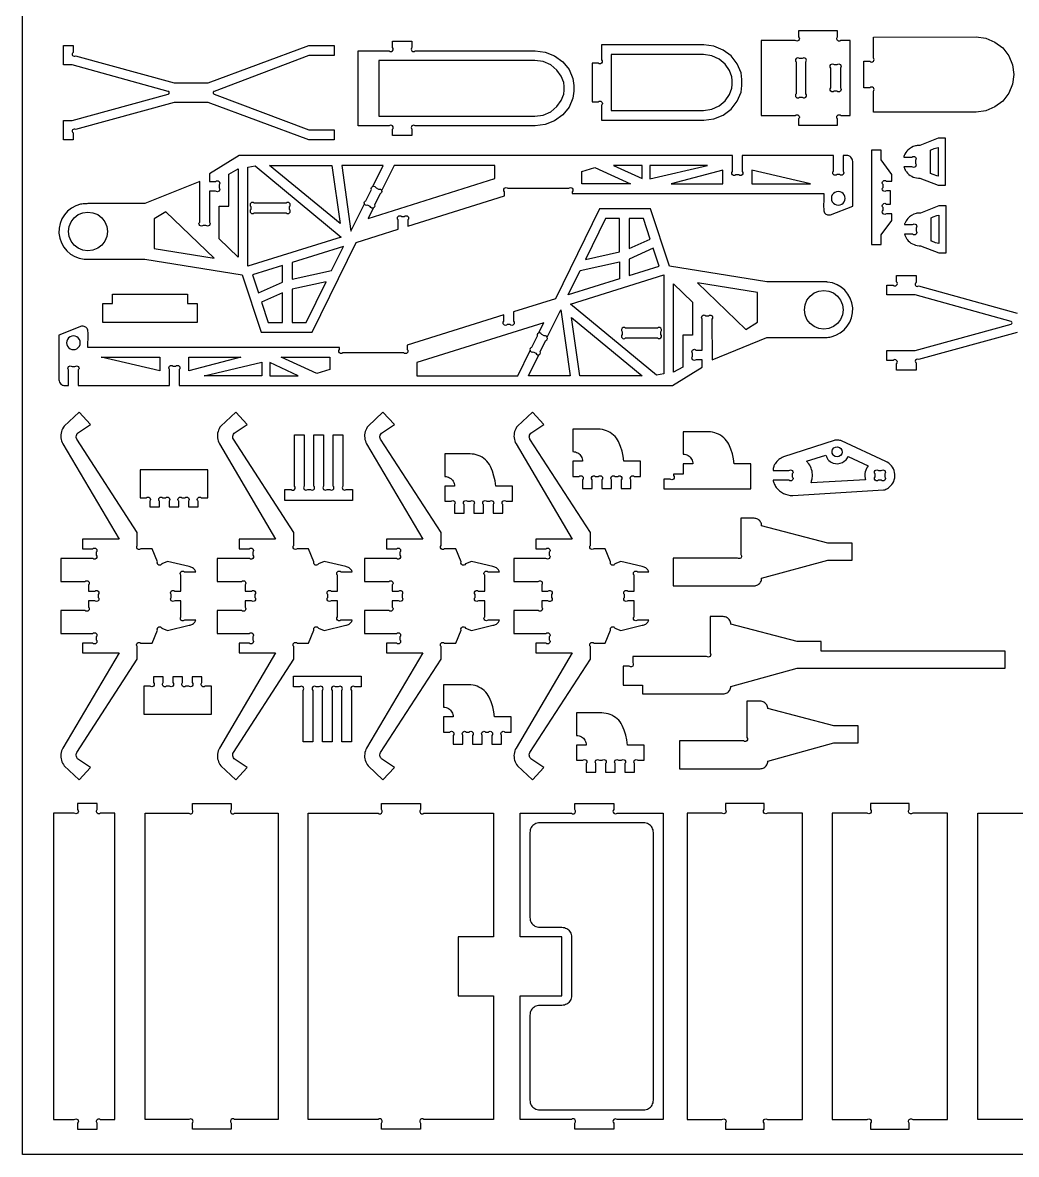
# Model space of a CAD drawing. Extents: x -30 to 47, y -35 to 73.
# Drawn here: x -30.3 to 21.2, y -34.8 to 23.8 of the extents above; entities that cross this region are included whole.
import ezdxf

# ---------------------------------------------------------------- set-up
doc = ezdxf.new("R2010")
doc.units = 0
doc.header["$MEASUREMENT"] = 0
doc.layers.get('0').update_dxf_attribs({"linetype": 'CONTINUOUS'})
doc.layers.add('ENGRAVE', color=1, linetype='CONTINUOUS')
doc.layers.add('LAYER_1', color=18, linetype='CONTINUOUS')

msp = doc.modelspace()

# ---------------------------------------------------------------- linework, layer by layer
msp.add_lwpolyline([(-30.283, -34.803), (-30.283, 72.734), (47.08, 72.734), (47.08, -34.803)], close=True)
at = {"layer": 'ENGRAVE'}
for points in [[(-20.116, 12.594), (-20.116, 14.289), (-19.613, 14.289), (-19.613, 15.953), (-19.128, 16.219), (-19.128, 11.644)], [(-18.627, 11.177), (-18.627, 16.305), (-18.248, 16.37), (-13.8, 12.691)], [(-17.499, 16.401), (-14.274, 16.401), (-13.851, 13.384)], [(-23.477, 12.094), (-20.375, 11.594), (-22.875, 13.996), (-23.477, 13.629)], [(-1.918, 9.216), (2.909, 10.73), (2.909, 5.602), (2.531, 5.537)], [(3.411, 5.687), (3.411, 10.263), (4.399, 9.313), (4.399, 7.617), (3.896, 7.617), (3.896, 5.953)], [(4.658, 10.313), (7.158, 7.911), (7.76, 8.278), (7.76, 9.813)], [(-1.443, 5.505), (-1.866, 8.523), (1.782, 5.505)], [(-3.653, -32.485), (-3.589, -32.498), (-3.523, -32.502), (1.866, -32.502), (1.932, -32.498), (1.996, -32.485), (2.058, -32.464), (2.117, -32.435), (2.171, -32.398), (2.221, -32.355), (2.264, -32.306), (2.3, -32.251), (2.329, -32.193), (2.351, -32.131), (2.363, -32.066), (2.368, -32.001), (2.368, -18.135), (2.363, -18.07), (2.351, -18.005), (2.329, -17.943), (2.3, -17.884), (2.264, -17.83), (2.221, -17.781), (2.171, -17.737), (2.117, -17.701), (2.058, -17.672), (1.996, -17.651), (1.932, -17.638), (1.866, -17.634), (-3.523, -17.634), (-3.589, -17.638), (-3.653, -17.651), (-3.715, -17.672), (-3.774, -17.701), (-3.828, -17.737), (-3.878, -17.781), (-3.921, -17.83), (-3.957, -17.884), (-3.986, -17.943), (-4.007, -18.005), (-4.02, -18.07), (-4.025, -18.135), (-4.025, -22.547), (-4.02, -22.612), (-4.007, -22.676), (-3.986, -22.738), (-3.957, -22.797), (-3.921, -22.852), (-3.878, -22.901), (-3.828, -22.944), (-3.774, -22.981), (-3.715, -23.01), (-3.653, -23.031), (-3.589, -23.044), (-3.523, -23.048), (-2.368, -23.048), (-2.303, -23.052), (-2.238, -23.065), (-2.176, -23.086), (-2.117, -23.115), (-2.063, -23.151), (-2.014, -23.195), (-1.97, -23.244), (-1.934, -23.298), (-1.905, -23.357), (-1.884, -23.419), (-1.871, -23.484), (-1.867, -23.549), (-1.867, -26.587), (-1.871, -26.652), (-1.884, -26.716), (-1.905, -26.779), (-1.934, -26.837), (-1.97, -26.892), (-2.014, -26.941), (-2.063, -26.984), (-2.117, -27.021), (-2.176, -27.05), (-2.238, -27.071), (-2.303, -27.084), (-2.368, -27.088), (-3.523, -27.088), (-3.589, -27.092), (-3.653, -27.105), (-3.715, -27.126), (-3.774, -27.155), (-3.828, -27.192), (-3.878, -27.235), (-3.921, -27.284), (-3.957, -27.339), (-3.986, -27.398), (-4.007, -27.46), (-4.02, -27.524), (-4.025, -27.589), (-4.025, -32.001), (-4.02, -32.066), (-4.007, -32.131), (-3.986, -32.193), (-3.957, -32.251), (-3.921, -32.306), (-3.878, -32.355), (-3.828, -32.398), (-3.774, -32.435), (-3.715, -32.464)]]:
    msp.add_lwpolyline(points, close=True, dxfattribs=at)
for points in [[(-12.15, 15.31), (-11.617, 16.401), (-13.768, 16.401), (-13.289, 12.988), (-12.592, 14.41)], [(-12.143, 14.19), (-12.404, 13.656), (-5.841, 15.715), (-5.841, 16.401), (-11.059, 16.401), (-11.701, 15.09)], [(-3.126, 7.497), (-2.428, 8.918), (-1.949, 5.505), (-4.1, 5.505), (-3.567, 6.596)], [(-3.575, 7.717), (-3.313, 8.251), (-9.877, 6.192), (-9.877, 5.505), (-4.658, 5.505), (-4.016, 6.816)]]:
    msp.add_lwpolyline(points, dxfattribs=at)
at = {"layer": 'LAYER_1'}
for points in [[(7.942, 18.987), (9.709, 18.987, -1), (9.886, 18.81), (9.886, 18.486), (11.891, 18.486), (11.891, 18.81, -1), (12.069, 18.987), (12.55, 18.987), (12.55, 22.871), (12.069, 22.871, -1), (11.891, 23.048), (11.891, 23.373), (9.886, 23.373), (9.886, 23.048, -1), (9.709, 22.871), (7.942, 22.871)], [(13.753, 19.159), (13.753, 20.236, 1), (13.575, 20.413), (13.253, 20.413), (13.253, 21.788), (13.576, 21.788, 1), (13.753, 21.965), (13.753, 23.045), (19.074, 23.047), (19.577, 22.981), (20.046, 22.787), (20.448, 22.478), (20.757, 22.076), (20.952, 21.608), (21.018, 21.105), (20.952, 20.602), (20.758, 20.134), (20.45, 19.731), (20.047, 19.422), (19.579, 19.228), (19.076, 19.161)], [(-22.438, 19.663), (-27.544, 18.257, 1), (-27.675, 18.086), (-27.675, 17.72), (-28.176, 17.72), (-28.176, 18.721), (-27.727, 18.721), (-22.742, 20.094), (-22.728, 20.099), (-22.715, 20.108), (-22.705, 20.119), (-22.697, 20.133), (-22.692, 20.147), (-22.69, 20.163), (-22.692, 20.178), (-22.697, 20.193), (-22.705, 20.206), (-22.715, 20.217), (-22.728, 20.226), (-22.742, 20.232), (-27.727, 21.608), (-28.176, 21.608), (-28.176, 22.609), (-27.674, 22.609), (-27.674, 22.243, 1), (-27.543, 22.072), (-22.438, 20.666), (-20.684, 20.666), (-15.461, 22.608), (-14.152, 22.608), (-14.152, 22.089), (-15.461, 22.089), (-20.371, 20.233), (-20.385, 20.228), (-20.398, 20.219), (-20.409, 20.208), (-20.417, 20.195), (-20.422, 20.18), (-20.423, 20.164), (-20.422, 20.149), (-20.417, 20.134), (-20.409, 20.121), (-20.398, 20.11), (-20.385, 20.101), (-20.371, 20.095), (-15.461, 18.238), (-14.152, 18.238), (-14.152, 17.72), (-15.461, 17.72), (-20.684, 19.663)], [(-11.136, 17.943), (-11.136, 18.267, 1), (-11.314, 18.444), (-12.913, 18.444), (-12.913, 22.331), (-11.314, 22.331, 1), (-11.136, 22.508), (-11.136, 22.832), (-10.134, 22.832), (-10.134, 22.508, 1), (-9.957, 22.331), (-3.761, 22.331), (-3.235, 22.265), (-2.744, 22.071), (-2.324, 21.762), (-2.001, 21.359), (-1.798, 20.891), (-1.749, 20.538), (-1.749, 20.237), (-1.798, 19.885), (-2.001, 19.416), (-2.324, 19.014), (-2.744, 18.705), (-3.235, 18.511), (-3.761, 18.444), (-9.957, 18.444, 1), (-10.134, 18.267), (-10.134, 17.943)], [(-0.811, 19.692), (-0.489, 19.692, -1), (-0.311, 19.515), (-0.311, 18.747), (4.973, 18.747), (5.491, 18.813), (5.973, 19.007), (6.388, 19.316), (6.705, 19.719), (6.905, 20.187), (6.953, 20.54), (6.953, 20.841), (6.905, 21.193), (6.705, 21.662), (6.388, 22.064), (5.973, 22.373), (5.491, 22.567), (4.973, 22.634), (-0.311, 22.634), (-0.311, 21.868, -1), (-0.489, 21.69), (-0.811, 21.69)], [(10.074, 21.929), (9.929, 21.929, 1), (9.752, 21.752), (9.752, 20.108, 1), (9.929, 19.931), (10.074, 19.931, 1), (10.252, 20.108), (10.252, 21.752, 1)], [(11.548, 20.419), (11.548, 21.439, -1), (11.726, 21.616), (11.871, 21.616, -1), (12.048, 21.439), (12.048, 20.419, -1), (11.871, 20.242), (11.726, 20.242, -1)], [(17.486, 15.367), (17.486, 17.803), (17.11, 17.803), (16.162, 17.432, -0.053792), (16.114, 17.428, 0.06757), (15.926, 17.407, 0.134573), (15.546, 17.192, 0.091442), (15.35, 16.909, 0.026852), (15.338, 16.878, 0.018158), (15.325, 16.831), (15.749, 16.831, -1), (15.926, 16.654), (15.926, 16.508, -1), (15.749, 16.331), (15.325, 16.331, 0.020263), (15.391, 16.181, 0.052267), (15.468, 16.06, 0.21381), (16.082, 15.738, 0.039966), (16.122, 15.739, -0.073157), (16.162, 15.737), (17.11, 15.367)], [(13.656, 12.295), (14.156, 12.295), (14.156, 12.798), (14.711, 13.554), (14.711, 13.898), (14.431, 13.898, -1), (14.253, 14.075), (14.253, 14.22, -1), (14.431, 14.398), (14.647, 14.398), (14.647, 15.085), (14.431, 15.085, -1), (14.253, 15.262), (14.253, 15.408, -1), (14.431, 15.585), (14.711, 15.585), (14.711, 15.929), (14.156, 16.685), (14.156, 17.185), (13.656, 17.185)], [(-18.916, 10.728), (-17.932, 7.758), (-15.294, 7.758), (-13.013, 12.414), (-10.843, 13.095), (-10.843, 13.576, -1), (-10.666, 13.753), (-10.519, 13.753, -1), (-10.342, 13.576), (-10.342, 13.252), (-5.339, 14.821), (-5.339, 15.037, -1), (-5.162, 15.214), (-2.015, 15.214, -1), (-1.838, 15.037), (-1.838, 14.943), (11.183, 14.943, -0.002863), (11.18, 14.387, 0.011045), (11.183, 14.087, 0.190421), (11.259, 13.912, 0.190421), (11.434, 13.836, 0.008181), (11.512, 13.835, 0.046914), (11.526, 13.836), (12.687, 14.294), (12.687, 16.601, 0.193592), (12.588, 16.83, 0.165668), (12.437, 16.903, 0.040611), (12.349, 16.906, -0.010523), (12.186, 16.903), (12.186, 16.1, -1), (12.009, 15.923), (11.862, 15.923, -1), (11.685, 16.1), (11.685, 16.903), (6.961, 16.903), (6.961, 16.08, -1), (6.784, 15.903), (6.637, 15.903, -1), (6.46, 16.08), (6.46, 16.903), (-19.069, 16.903), (-20.618, 15.959), (-20.617, 15.569), (-20.293, 15.568, -1), (-20.116, 15.39), (-20.116, 15.244, -1), (-20.293, 15.067), (-20.618, 15.067), (-20.618, 13.467, -1), (-20.795, 13.29), (-20.94, 13.29, -1), (-21.118, 13.467), (-21.118, 15.569), (-23.963, 14.418), (-26.901, 14.418, 0.019668), (-27.144, 14.406, 0.033667), (-27.285, 14.384, 0.853868), (-27.094, 11.546, 0.016829), (-27.066, 11.545, 0.002839), (-26.901, 11.542), (-23.963, 11.542)], [(-12.514, 14.569), (-12.228, 15.151, -1), (-11.991, 15.232), (-11.861, 15.168, -1), (-11.779, 14.931), (-12.065, 14.349, -1), (-12.302, 14.268), (-12.432, 14.332, -1)], [(-27.903, 5.004), (-27.903, 5.807, -1), (-27.726, 5.984), (-27.579, 5.984, -1), (-27.402, 5.807), (-27.402, 5.004), (-22.678, 5.004), (-22.678, 5.827, -1), (-22.501, 6.004), (-22.354, 6.004, -1), (-22.177, 5.827), (-22.177, 5.004), (3.352, 5.004), (4.9, 5.948), (4.899, 6.338), (4.575, 6.339, -1), (4.398, 6.516), (4.399, 6.663, -1), (4.576, 6.84), (4.9, 6.839), (4.9, 8.439, -1), (5.078, 8.617), (5.223, 8.617, -1), (5.4, 8.439), (5.401, 6.338), (8.246, 7.488), (11.183, 7.488, 0.019668), (11.427, 7.501, 0.033667), (11.568, 7.523, 0.36885), (12.684, 9.023, 0.368849), (11.377, 10.36, 0.016829), (11.349, 10.362, 0.002839), (11.183, 10.365), (8.246, 10.365), (3.198, 11.178), (2.215, 14.149), (-0.423, 14.149), (-2.705, 9.492), (-4.874, 8.812), (-4.874, 8.331, -1), (-5.051, 8.153), (-5.198, 8.153, -1), (-5.375, 8.331), (-5.375, 8.655), (-10.378, 7.085), (-10.378, 6.87, -1), (-10.555, 6.692), (-13.702, 6.692, -1), (-13.879, 6.87), (-13.879, 6.964), (-26.901, 6.964, -0.002863), (-26.897, 7.52, 0.011045), (-26.901, 7.82, 0.190421), (-26.976, 7.994, 0.190421), (-27.151, 8.07, 0.008181), (-27.229, 8.071, 0.046914), (-27.243, 8.07), (-28.405, 7.613), (-28.405, 5.305, 0.193592), (-28.305, 5.077, 0.165668), (-28.154, 5.004, 0.040611), (-28.066, 5.001, -0.010523)], [(-18.293, 13.941), (-16.642, 13.941, 1), (-16.465, 14.118), (-16.465, 14.265, 1), (-16.642, 14.442), (-18.293, 14.442, 1), (-18.47, 14.265), (-18.47, 14.118, 1)], [(17.522, 11.869), (17.522, 14.305), (17.146, 14.305), (16.197, 13.934, -0.053792), (16.15, 13.93, 0.06757), (15.961, 13.909, 0.154821), (15.535, 13.644, 0.074243), (15.381, 13.399, 0.027195), (15.369, 13.366, 0.027972), (15.36, 13.333), (15.784, 13.333, -1), (15.961, 13.155), (15.961, 13.01, -1), (15.784, 12.833), (15.36, 12.833, 0.020263), (15.427, 12.683, 0.052267), (15.503, 12.562, 0.21381), (16.118, 12.24, 0.039966), (16.157, 12.241, -0.073157), (16.197, 12.239), (17.146, 11.869)], [(-3.285, 7.575), (-3.416, 7.639, 1), (-3.653, 7.558), (-3.938, 6.975, 1), (-3.857, 6.738), (-3.726, 6.674, 1), (-3.489, 6.755), (-3.204, 7.338, 1)], [(2.753, 7.642), (2.753, 7.788, 1), (2.575, 7.966), (0.925, 7.966, 1), (0.747, 7.788), (0.747, 7.642, 1), (0.925, 7.464), (2.575, 7.464, 1)], [(-28.126, -14.692), (-27.352, -15.412), (-26.763, -14.779), (-27.435, -14.319), (-27.454, -14.298), (-27.484, -14.25), (-27.503, -14.197), (-27.511, -14.14), (-27.506, -14.084), (-27.499, -14.056), (-27.477, -14.004), (-24.347, -9.173), (-24.347, -8.514, -1), (-24.17, -8.337), (-23.581, -8.337), (-23.306, -7.659, -1), (-23.075, -7.562), (-22.776, -7.683), (-21.665, -7.412), (-21.617, -7.406), (-21.57, -7.393), (-21.525, -7.374), (-21.482, -7.35), (-21.443, -7.321), (-21.408, -7.288), (-21.377, -7.25), (-21.351, -7.209), (-21.324, -7.144), (-21.91, -7.144, -1), (-22.087, -6.966), (-22.087, -6.143), (-22.41, -6.143, -1), (-22.587, -5.966), (-22.587, -5.821, -1), (-22.41, -5.643), (-22.087, -5.643), (-22.087, -4.819, -1), (-21.91, -4.642), (-21.324, -4.642), (-21.351, -4.578), (-21.377, -4.537), (-21.408, -4.499), (-21.443, -4.465), (-21.482, -4.437), (-21.525, -4.413), (-21.57, -4.394), (-21.617, -4.381), (-21.665, -4.375), (-22.776, -4.104), (-23.075, -4.225, -1), (-23.306, -4.128), (-23.581, -3.45), (-24.17, -3.45, -1), (-24.347, -3.273), (-24.347, -2.614), (-27.477, 2.217), (-27.499, 2.269), (-27.506, 2.297), (-27.511, 2.353), (-27.503, 2.41), (-27.484, 2.463), (-27.454, 2.511), (-27.435, 2.532), (-26.763, 2.992), (-27.352, 3.625), (-28.126, 2.905), (-28.173, 2.838), (-28.213, 2.767), (-28.247, 2.692), (-28.272, 2.615), (-28.291, 2.535), (-28.301, 2.454), (-28.304, 2.372), (-28.298, 2.29), (-28.285, 2.209), (-28.263, 2.13), (-28.234, 2.054), (-28.198, 1.98), (-25.29, -2.95), (-27.179, -2.95), (-27.179, -3.45), (-26.651, -3.45, -1), (-26.474, -3.627), (-26.474, -3.773, -1), (-26.651, -3.95), (-28.31, -3.95), (-28.31, -5.142), (-27.046, -5.142, -1), (-26.869, -5.319), (-26.869, -5.643), (-26.545, -5.643, -1), (-26.367, -5.821), (-26.367, -5.966, -1), (-26.545, -6.143), (-26.869, -6.143), (-26.869, -6.468, -1), (-27.046, -6.645), (-28.31, -6.645), (-28.31, -7.837), (-26.651, -7.837, -1), (-26.474, -8.014), (-26.474, -8.16, -1), (-26.651, -8.337), (-27.179, -8.337), (-27.179, -8.837), (-25.29, -8.837), (-28.198, -13.767), (-28.234, -13.841), (-28.263, -13.917), (-28.285, -13.996), (-28.298, -14.077), (-28.304, -14.159), (-28.301, -14.241), (-28.291, -14.322), (-28.272, -14.402), (-28.247, -14.479), (-28.213, -14.554), (-28.173, -14.625)], [(-20.023, -14.692), (-19.249, -15.412), (-18.66, -14.779), (-19.333, -14.319), (-19.368, -14.275), (-19.392, -14.224), (-19.406, -14.169), (-19.407, -14.112), (-19.396, -14.056), (-19.374, -14.004), (-16.245, -9.173), (-16.245, -8.514, -1), (-16.067, -8.337), (-15.478, -8.337), (-15.204, -7.659, -1), (-14.973, -7.562), (-14.674, -7.683), (-13.562, -7.412), (-13.514, -7.406), (-13.467, -7.393), (-13.422, -7.374), (-13.38, -7.35), (-13.34, -7.321), (-13.305, -7.288), (-13.274, -7.25), (-13.248, -7.209), (-13.221, -7.144), (-13.807, -7.144, -1), (-13.984, -6.966), (-13.984, -6.143), (-14.307, -6.143, -1), (-14.484, -5.966), (-14.484, -5.821, -1), (-14.307, -5.643), (-13.984, -5.643), (-13.984, -4.819, -1), (-13.807, -4.642), (-13.221, -4.642), (-13.248, -4.578), (-13.274, -4.537), (-13.305, -4.499), (-13.34, -4.465), (-13.38, -4.437), (-13.422, -4.413), (-13.467, -4.394), (-13.514, -4.381), (-13.562, -4.375), (-14.674, -4.104), (-14.973, -4.225, -1), (-15.204, -4.128), (-15.478, -3.45), (-16.067, -3.45, -1), (-16.245, -3.273), (-16.245, -2.614), (-19.374, 2.217), (-19.396, 2.269), (-19.407, 2.325), (-19.406, 2.382), (-19.392, 2.437), (-19.368, 2.488), (-19.333, 2.532), (-18.66, 2.992), (-19.249, 3.625), (-20.023, 2.905), (-20.07, 2.838), (-20.111, 2.767), (-20.144, 2.692), (-20.17, 2.615), (-20.188, 2.535), (-20.199, 2.454), (-20.201, 2.372), (-20.195, 2.29), (-20.182, 2.209), (-20.161, 2.13), (-20.132, 2.054), (-20.096, 1.98), (-17.187, -2.95), (-19.076, -2.95), (-19.076, -3.45), (-18.548, -3.45, -1), (-18.371, -3.627), (-18.371, -3.773, -1), (-18.548, -3.95), (-20.208, -3.95), (-20.208, -5.142), (-18.943, -5.142, -1), (-18.766, -5.319), (-18.766, -5.643), (-18.442, -5.643, -1), (-18.265, -5.821), (-18.265, -5.966, -1), (-18.442, -6.143), (-18.766, -6.143), (-18.766, -6.468, -1), (-18.943, -6.645), (-20.208, -6.645), (-20.208, -7.837), (-18.548, -7.837, -1), (-18.371, -8.014), (-18.371, -8.16, -1), (-18.548, -8.337), (-19.076, -8.337), (-19.076, -8.837), (-17.187, -8.837), (-20.096, -13.767), (-20.132, -13.841), (-20.161, -13.917), (-20.182, -13.996), (-20.195, -14.077), (-20.201, -14.159), (-20.199, -14.241), (-20.188, -14.322), (-20.17, -14.402), (-20.144, -14.479), (-20.111, -14.554), (-20.07, -14.625)], [(-12.404, -14.692), (-11.63, -15.412), (-11.041, -14.779), (-11.713, -14.319), (-11.732, -14.298), (-11.762, -14.25), (-11.781, -14.197), (-11.786, -14.169), (-11.788, -14.112), (-11.777, -14.056), (-11.755, -14.004), (-8.625, -9.173), (-8.625, -8.514, -1), (-8.448, -8.337), (-7.859, -8.337), (-7.584, -7.659, -1), (-7.353, -7.562), (-7.054, -7.683), (-5.943, -7.412), (-5.895, -7.406), (-5.848, -7.393), (-5.803, -7.374), (-5.76, -7.35), (-5.721, -7.321), (-5.686, -7.288), (-5.655, -7.25), (-5.629, -7.209), (-5.602, -7.144), (-6.188, -7.144, -1), (-6.365, -6.966), (-6.365, -6.143), (-6.688, -6.143, -1), (-6.865, -5.966), (-6.865, -5.821, -1), (-6.688, -5.643), (-6.365, -5.643), (-6.365, -4.819, -1), (-6.188, -4.642), (-5.602, -4.642), (-5.629, -4.578), (-5.655, -4.537), (-5.686, -4.499), (-5.721, -4.465), (-5.76, -4.437), (-5.803, -4.413), (-5.848, -4.394), (-5.895, -4.381), (-5.943, -4.375), (-7.054, -4.104), (-7.353, -4.225, -1), (-7.584, -4.128), (-7.859, -3.45), (-8.448, -3.45, -1), (-8.625, -3.273), (-8.625, -2.614), (-11.755, 2.217), (-11.777, 2.269), (-11.788, 2.325), (-11.786, 2.382), (-11.773, 2.437), (-11.748, 2.488), (-11.713, 2.532), (-11.041, 2.992), (-11.63, 3.625), (-12.404, 2.905), (-12.451, 2.838), (-12.491, 2.767), (-12.525, 2.692), (-12.551, 2.615), (-12.569, 2.535), (-12.579, 2.454), (-12.582, 2.372), (-12.576, 2.29), (-12.563, 2.209), (-12.541, 2.13), (-12.513, 2.054), (-12.476, 1.98), (-9.568, -2.95), (-11.457, -2.95), (-11.457, -3.45), (-10.929, -3.45, -1), (-10.752, -3.627), (-10.752, -3.773, -1), (-10.929, -3.95), (-12.588, -3.95), (-12.588, -5.142), (-11.324, -5.142, -1), (-11.147, -5.319), (-11.147, -5.643), (-10.823, -5.643, -1), (-10.646, -5.821), (-10.646, -5.966, -1), (-10.823, -6.143), (-11.147, -6.143), (-11.147, -6.468, -1), (-11.324, -6.645), (-12.588, -6.645), (-12.588, -7.837), (-10.929, -7.837, -1), (-10.752, -8.014), (-10.752, -8.16, -1), (-10.929, -8.337), (-11.457, -8.337), (-11.457, -8.837), (-9.568, -8.837), (-12.476, -13.767), (-12.513, -13.841), (-12.541, -13.917), (-12.563, -13.996), (-12.576, -14.077), (-12.582, -14.159), (-12.579, -14.241), (-12.569, -14.322), (-12.551, -14.402), (-12.525, -14.479), (-12.491, -14.554), (-12.451, -14.625)], [(-3.898, -15.412), (-3.309, -14.779), (-3.981, -14.319), (-4, -14.298), (-4.03, -14.25), (-4.049, -14.197), (-4.054, -14.169), (-4.056, -14.112), (-4.045, -14.056), (-4.023, -14.004), (-0.893, -9.173), (-0.893, -8.514, -1), (-0.716, -8.337), (-0.127, -8.337), (0.148, -7.659, -1), (0.379, -7.562), (0.678, -7.683), (1.789, -7.412), (1.837, -7.406), (1.884, -7.393), (1.929, -7.374), (1.972, -7.35), (2.011, -7.321), (2.046, -7.288), (2.077, -7.25), (2.103, -7.209), (2.13, -7.144), (1.545, -7.144, -1), (1.367, -6.966), (1.367, -6.143), (1.044, -6.143, -1), (0.867, -5.966), (0.867, -5.821, -1), (1.044, -5.643), (1.367, -5.643), (1.367, -4.819, -1), (1.545, -4.642), (2.13, -4.642), (2.103, -4.578), (2.077, -4.537), (2.046, -4.499), (2.011, -4.465), (1.972, -4.437), (1.929, -4.413), (1.884, -4.394), (1.837, -4.381), (1.789, -4.375), (0.678, -4.104), (0.379, -4.225, -1), (0.148, -4.128), (-0.127, -3.45), (-0.716, -3.45, -1), (-0.893, -3.273), (-0.893, -2.614), (-4.023, 2.217), (-4.035, 2.243), (-4.052, 2.297), (-4.056, 2.325), (-4.054, 2.382), (-4.041, 2.437), (-4.016, 2.488), (-3.981, 2.532), (-3.309, 2.992), (-3.898, 3.625), (-4.671, 2.905), (-4.719, 2.838), (-4.759, 2.767), (-4.792, 2.692), (-4.818, 2.615), (-4.837, 2.535), (-4.847, 2.454), (-4.849, 2.372), (-4.844, 2.29), (-4.83, 2.209), (-4.809, 2.13), (-4.78, 2.054), (-4.744, 1.98), (-1.836, -2.95), (-3.725, -2.95), (-3.725, -3.45), (-3.197, -3.45, -1), (-3.02, -3.627), (-3.02, -3.773, -1), (-3.197, -3.95), (-4.856, -3.95), (-4.856, -5.142), (-3.592, -5.142, -1), (-3.415, -5.319), (-3.415, -5.643), (-3.091, -5.643, -1), (-2.913, -5.821), (-2.913, -5.966, -1), (-3.091, -6.143), (-3.415, -6.143), (-3.415, -6.468, -1), (-3.592, -6.645), (-4.856, -6.645), (-4.856, -7.837), (-3.197, -7.837, -1), (-3.02, -8.014), (-3.02, -8.16, -1), (-3.197, -8.337), (-3.725, -8.337), (-3.725, -8.837), (-1.836, -8.837), (-4.744, -13.767), (-4.78, -13.841), (-4.809, -13.917), (-4.83, -13.996), (-4.844, -14.077), (-4.849, -14.159), (-4.847, -14.241), (-4.837, -14.322), (-4.818, -14.402), (-4.792, -14.479), (-4.759, -14.554), (-4.719, -14.625), (-4.671, -14.692)], [(-16.706, -0.943), (-16.706, -0.379), (-16.383, -0.379, 1), (-16.205, -0.202), (-16.205, 2.452), (-15.705, 2.452), (-15.705, -0.202, 1), (-15.528, -0.379), (-15.383, -0.379, 1), (-15.205, -0.202), (-15.205, 2.452), (-14.705, 2.452), (-14.705, -0.202, 1), (-14.528, -0.379), (-14.383, -0.379, 1), (-14.205, -0.202), (-14.205, 2.452), (-13.705, 2.452), (-13.705, -0.202, 1), (-13.528, -0.379), (-13.205, -0.379), (-13.205, -0.943)], [(-1.298, 1.079), (-1.799, 1.079), (-1.799, 0.296), (-1.476, 0.296, -1), (-1.299, 0.119), (-1.299, -0.331), (-0.799, -0.331), (-0.799, 0.119, -1), (-0.622, 0.296), (-0.476, 0.296, -1), (-0.299, 0.119), (-0.299, -0.331), (0.201, -0.331), (0.201, 0.119, -1), (0.378, 0.296), (0.524, 0.296, -1), (0.701, 0.119), (0.701, -0.331), (1.201, -0.331), (1.201, 0.119, -1), (1.378, 0.296), (1.701, 0.296), (1.701, 1.079), (0.838, 1.079), (0.804, 1.343), (0.744, 1.6), (0.665, 1.851), (0.567, 2.096), (0.513, 2.19), (0.451, 2.279), (0.38, 2.362), (0.303, 2.438), (0.219, 2.507), (0.128, 2.568), (0.033, 2.62), (-0.067, 2.663), (-0.17, 2.698), (-0.276, 2.722), (-0.383, 2.737), (-0.492, 2.742), (-1.799, 2.742), (-1.799, 1.581), (-1.733, 1.576), (-1.669, 1.564), (-1.607, 1.543), (-1.548, 1.514), (-1.494, 1.477), (-1.444, 1.434), (-1.401, 1.385), (-1.365, 1.33), (-1.336, 1.271), (-1.315, 1.209), (-1.302, 1.145)], [(2.906, -0.341), (7.412, -0.341), (7.412, 0.943), (6.549, 0.943), (6.515, 1.207), (6.455, 1.463), (6.376, 1.714), (6.278, 1.959), (6.223, 2.053), (6.159, 2.141), (6.089, 2.223), (6.011, 2.298), (5.926, 2.366), (5.836, 2.427), (5.741, 2.479), (5.642, 2.523), (5.539, 2.557), (5.434, 2.583), (5.327, 2.599), (5.219, 2.605), (3.912, 2.605), (3.912, 1.444), (3.977, 1.44), (4.042, 1.427), (4.104, 1.406), (4.163, 1.377), (4.217, 1.34), (4.266, 1.297), (4.31, 1.248), (4.346, 1.193), (4.375, 1.135), (4.396, 1.072), (4.409, 1.008), (4.413, 0.943), (3.912, 0.943), (3.912, 0.409), (3.406, 0.409), (3.406, 0.336, -1), (3.229, 0.159), (2.906, 0.159)], [(8.562, 0.6), (9.381, 0.6, -1), (9.558, 0.423), (9.558, 0.278, -1), (9.381, 0.1), (8.562, 0.1, 0.016449), (8.617, -0.073, 0.076543), (8.724, -0.274, 0.119072), (9.097, -0.583, 0.116789), (9.578, -0.692), (14.286, -0.406, 0.061524), (14.398, -0.371, 0.059423), (14.573, -0.264, 0.250186), (14.869, 0.409, 0.250186), (14.475, 1.031, 0.012904), (14.46, 1.039, 0.00354), (14.403, 1.067), (12.111, 2.131, 0.079054), (11.915, 2.175, 0.080221), (11.718, 2.157), (9.104, 1.31, 0.079665), (8.862, 1.167, 0.074679), (8.662, 0.943, 0.030684), (8.623, 0.875, 0.035288), (8.598, 0.811, 0.009209), (8.568, 0.714, 0.034821), (8.562, 0.688, 0.052258), (8.561, 0.644, -0.017405)], [(11.668, 1.406, -0.967799), (12.074, 1.739, -0.967799), (11.691, 1.38, -0.016364), (11.679, 1.392, -0.016364)], [(-8.431, -0.987), (-8.108, -0.987, -1), (-7.931, -1.164), (-7.931, -1.613), (-7.431, -1.613), (-7.431, -1.164, -1), (-7.254, -0.987), (-7.108, -0.987, -1), (-6.931, -1.164), (-6.931, -1.613), (-6.431, -1.613), (-6.431, -1.164, -1), (-6.254, -0.987), (-6.108, -0.987, -1), (-5.931, -1.164), (-5.931, -1.613), (-5.431, -1.613), (-5.431, -1.164, -1), (-5.254, -0.987), (-4.931, -0.987), (-4.931, -0.203), (-5.794, -0.203), (-5.828, 0.061), (-5.888, 0.317), (-5.967, 0.569), (-6.065, 0.814), (-6.119, 0.908), (-6.182, 0.997), (-6.252, 1.08), (-6.329, 1.156), (-6.414, 1.225), (-6.504, 1.285), (-6.599, 1.338), (-6.699, 1.381), (-6.802, 1.415), (-6.908, 1.44), (-7.016, 1.455), (-7.124, 1.46), (-8.431, 1.46), (-8.431, 0.298), (-8.366, 0.294), (-8.301, 0.281), (-8.239, 0.26), (-8.18, 0.231), (-8.126, 0.195), (-8.076, 0.151), (-8.033, 0.102), (-7.997, 0.048), (-7.968, -0.011), (-7.947, -0.073), (-7.934, -0.138), (-7.93, -0.203), (-8.431, -0.203)], [(10.299, 1.083), (11.287, 1.403, 0.054826), (11.362, 1.241, 0.127672), (11.571, 1.035, 0.198912), (12.036, 0.974, 0.19941), (12.407, 1.26, 0.025267), (12.425, 1.296, -0.008421), (12.443, 1.334), (13.489, 0.848, 0.104495), (13.332, 0.532, 0.112436), (13.323, 0.204, 0.021636), (13.333, 0.16, -0.007211), (13.346, 0.115), (10.533, -0.043, 0.008878), (10.581, 0.168, 0.065383), (10.599, 0.407, 0.078347), (10.53, 0.728, 0.079906), (10.369, 1.006, 0.016985), (10.334, 1.045, -0.005661)], [(-24.205, -0.808), (-23.882, -0.808, -1), (-23.705, -0.985), (-23.705, -1.286), (-23.205, -1.286), (-23.205, -0.985, -1), (-23.028, -0.808), (-22.882, -0.808, -1), (-22.705, -0.985), (-22.705, -1.286), (-22.205, -1.286), (-22.205, -0.985, -1), (-22.028, -0.808), (-21.882, -0.808, -1), (-21.705, -0.985), (-21.705, -1.286), (-21.205, -1.286), (-21.205, -0.985, -1), (-21.028, -0.808), (-20.705, -0.808), (-20.705, 0.641), (-24.205, 0.641)], [(14.163, 0.1), (14.018, 0.1, -1), (13.84, 0.278), (13.84, 0.423, -1), (14.018, 0.6), (14.163, 0.6, -1), (14.34, 0.423), (14.34, 0.278, -1)], [(6.893, -1.871), (6.893, -3.751, -1), (6.716, -3.928), (3.393, -3.928), (3.393, -5.369), (7.576, -5.369), (7.627, -5.366), (7.678, -5.356), (7.726, -5.339), (7.772, -5.317), (7.815, -5.288), (7.853, -5.254), (7.887, -5.216), (7.915, -5.173), (7.938, -5.127), (7.955, -5.079), (7.965, -5.029), (7.968, -4.977), (11.398, -4.036), (12.648, -4.036), (12.648, -3.156), (11.398, -3.156), (7.968, -2.263), (7.965, -2.211), (7.955, -2.161), (7.938, -2.113), (7.915, -2.067), (7.887, -2.024), (7.853, -1.986), (7.815, -1.952), (7.772, -1.923), (7.726, -1.901), (7.678, -1.884), (7.627, -1.874), (7.576, -1.871)], [(0.795, -10.518), (1.801, -10.518), (1.801, -10.964), (5.984, -10.964), (6.035, -10.96), (6.085, -10.95), (6.134, -10.934), (6.18, -10.911), (6.222, -10.883), (6.261, -10.849), (6.295, -10.81), (6.323, -10.768), (6.346, -10.722), (6.362, -10.673), (6.372, -10.623), (6.376, -10.572), (9.806, -9.63), (20.58, -9.63), (20.58, -8.751), (11.055, -8.751), (11.055, -8.249), (9.806, -8.249), (6.376, -7.356), (6.372, -7.305), (6.362, -7.254), (6.346, -7.206), (6.323, -7.16), (6.295, -7.117), (6.261, -7.079), (6.222, -7.045), (6.18, -7.017), (6.134, -6.994), (6.085, -6.977), (6.035, -6.967), (5.984, -6.964), (5.301, -6.964), (5.301, -8.844, -1), (5.124, -9.021), (1.296, -9.021), (1.296, -9.345, -1), (1.119, -9.522), (0.795, -9.522)], [(-24.009, -12.005), (-20.509, -12.005), (-20.509, -10.557), (-20.831, -10.557, -1), (-21.009, -10.38), (-21.009, -10.079), (-21.509, -10.079), (-21.509, -10.38, -1), (-21.686, -10.557), (-21.831, -10.557, -1), (-22.009, -10.38), (-22.009, -10.079), (-22.509, -10.079), (-22.509, -10.38, -1), (-22.686, -10.557), (-22.831, -10.557, -1), (-23.009, -10.38), (-23.009, -10.079), (-23.509, -10.079), (-23.509, -10.38, -1), (-23.686, -10.557), (-24.009, -10.557)], [(-15.766, -13.437), (-15.766, -10.783, 1), (-15.943, -10.606), (-16.266, -10.606), (-16.266, -10.042), (-12.766, -10.042), (-12.766, -10.606), (-13.088, -10.606, 1), (-13.266, -10.783), (-13.266, -13.437), (-13.766, -13.437), (-13.766, -10.783, 1), (-13.943, -10.606), (-14.088, -10.606, 1), (-14.266, -10.783), (-14.266, -13.437), (-14.766, -13.437), (-14.766, -10.783, 1), (-14.943, -10.606), (-15.088, -10.606, 1), (-15.266, -10.783), (-15.266, -13.437)], [(-8.493, -12.937), (-8.171, -12.937, -1), (-7.993, -13.115), (-7.993, -13.564), (-7.493, -13.564), (-7.493, -13.115, -1), (-7.316, -12.937), (-7.171, -12.937, -1), (-6.993, -13.115), (-6.993, -13.564), (-6.493, -13.564), (-6.493, -13.115, -1), (-6.316, -12.937), (-6.171, -12.937, -1), (-5.993, -13.115), (-5.993, -13.564), (-5.493, -13.564), (-5.493, -13.115, -1), (-5.316, -12.937), (-4.993, -12.937), (-4.993, -12.154), (-5.857, -12.154), (-5.89, -11.89), (-5.95, -11.634), (-6.029, -11.382), (-6.127, -11.137), (-6.181, -11.043), (-6.244, -10.954), (-6.314, -10.871), (-6.392, -10.795), (-6.476, -10.726), (-6.566, -10.665), (-6.661, -10.613), (-6.761, -10.57), (-6.864, -10.536), (-6.97, -10.511), (-7.078, -10.496), (-7.187, -10.491), (-8.493, -10.491), (-8.493, -11.653), (-8.428, -11.657), (-8.364, -11.67), (-8.302, -11.691), (-8.243, -11.72), (-8.188, -11.756), (-8.139, -11.799), (-8.096, -11.849), (-8.059, -11.903), (-8.03, -11.962), (-8.009, -12.024), (-7.996, -12.089), (-7.992, -12.154), (-8.493, -12.154)], [(7.211, -11.337), (7.211, -13.217, -1), (7.033, -13.394), (3.711, -13.394), (3.711, -14.835), (7.894, -14.835), (7.945, -14.832), (7.995, -14.822), (8.044, -14.805), (8.09, -14.783), (8.132, -14.754), (8.171, -14.72), (8.204, -14.682), (8.233, -14.639), (8.256, -14.593), (8.272, -14.545), (8.282, -14.495), (8.285, -14.443), (11.715, -13.502), (12.965, -13.502), (12.965, -12.622), (11.715, -12.622), (8.285, -11.728), (8.282, -11.677), (8.272, -11.627), (8.256, -11.579), (8.233, -11.533), (8.204, -11.49), (8.171, -11.452), (8.132, -11.418), (8.09, -11.389), (8.044, -11.367), (7.995, -11.35), (7.945, -11.34), (7.894, -11.337)], [(-1.608, -14.397), (-1.286, -14.397, -1), (-1.108, -14.574), (-1.108, -15.023), (-0.608, -15.023), (-0.608, -14.574, -1), (-0.431, -14.397), (-0.286, -14.397, -1), (-0.108, -14.574), (-0.108, -15.023), (0.392, -15.023), (0.392, -14.574, -1), (0.569, -14.397), (0.714, -14.397, -1), (0.892, -14.574), (0.892, -15.023), (1.392, -15.023), (1.392, -14.574, -1), (1.569, -14.397), (1.892, -14.397), (1.892, -13.613), (1.028, -13.613), (0.995, -13.349), (0.935, -13.093), (0.856, -12.842), (0.758, -12.596), (0.704, -12.502), (0.641, -12.413), (0.571, -12.33), (0.493, -12.254), (0.409, -12.186), (0.319, -12.125), (0.224, -12.072), (0.124, -12.029), (0.021, -11.995), (-0.085, -11.97), (-0.193, -11.955), (-0.302, -11.951), (-1.608, -11.951), (-1.608, -13.112), (-1.543, -13.116), (-1.479, -13.129), (-1.416, -13.15), (-1.358, -13.179), (-1.303, -13.215), (-1.254, -13.259), (-1.21, -13.308), (-1.174, -13.362), (-1.145, -13.421), (-1.124, -13.483), (-1.111, -13.548), (-1.107, -13.613), (-1.608, -13.613)], [(-28.691, -33.003), (-27.612, -33.003, -1), (-27.435, -33.181), (-27.435, -33.505), (-26.432, -33.505), (-26.432, -33.181, -1), (-26.255, -33.003), (-25.504, -33.003), (-25.504, -17.132), (-26.255, -17.132, -1), (-26.432, -16.955), (-26.432, -16.631), (-27.435, -16.631), (-27.435, -16.955, -1), (-27.612, -17.132), (-28.691, -17.132)], [(-21.499, -33.505), (-21.499, -33.181, 1), (-21.676, -33.003), (-23.942, -33.003), (-23.942, -17.132), (-21.676, -17.132, 1), (-21.499, -16.955), (-21.499, -16.631), (-19.494, -16.631), (-19.494, -16.955, 1), (-19.317, -17.132), (-17.051, -17.132), (-17.051, -33.003), (-19.317, -33.003, 1), (-19.494, -33.181), (-19.494, -33.505)], [(-11.703, -33.505), (-11.703, -33.181, 1), (-11.88, -33.003), (-15.498, -33.003), (-15.498, -17.132), (-11.88, -17.132, 1), (-11.703, -16.955), (-11.703, -16.631), (-9.697, -16.631), (-9.697, -16.955, 1), (-9.52, -17.132), (-5.902, -17.132), (-5.902, -23.549), (-7.741, -23.549), (-7.741, -26.587), (-5.902, -26.587), (-5.902, -33.003), (-9.52, -33.003, 1), (-9.697, -33.181), (-9.697, -33.505)], [(-1.693, -33.505), (-1.693, -33.181, 1), (-1.87, -33.003), (-4.526, -33.003), (-4.526, -26.587), (-2.368, -26.587), (-2.368, -23.549), (-4.526, -23.549), (-4.526, -17.132), (-1.87, -17.132, 1), (-1.693, -16.955), (-1.693, -16.631), (0.312, -16.631), (0.312, -16.955, 1), (0.49, -17.132), (2.869, -17.132), (2.869, -33.003), (0.49, -33.003, 1), (0.312, -33.181), (0.312, -33.505)], [(4.109, -33.003), (5.918, -33.003, -1), (6.095, -33.181), (6.095, -33.505), (8.1, -33.505), (8.1, -33.181, -1), (8.278, -33.003), (10.087, -33.003), (10.087, -17.132), (8.278, -17.132, -1), (8.1, -16.955), (8.1, -16.631), (6.095, -16.631), (6.095, -16.955, -1), (5.918, -17.132), (4.109, -17.132)], [(11.62, -33.003), (13.429, -33.003, -1), (13.606, -33.181), (13.606, -33.505), (15.612, -33.505), (15.612, -33.181, -1), (15.789, -33.003), (17.598, -33.003), (17.598, -17.132), (15.789, -17.132, -1), (15.612, -16.955), (15.612, -16.631), (13.606, -16.631), (13.606, -16.955, -1), (13.429, -17.132), (11.62, -17.132)], [(22.616, -33.505), (22.616, -33.181, 1), (22.438, -33.003), (19.163, -33.003), (19.163, -17.132), (22.438, -17.132, 1), (22.616, -16.955), (22.616, -16.631), (24.621, -16.631), (24.621, -16.955, 1), (24.798, -17.132), (28.074, -17.132), (28.074, -33.003), (24.798, -33.003, 1), (24.621, -33.181), (24.621, -33.505)]]:
    msp.add_lwpolyline(points, format="xyb", close=True, dxfattribs=at)
for points in [[(-3.339, 21.77), (-3.773, 21.831), (-11.837, 21.831), (-11.837, 18.944), (-3.773, 18.944), (-3.339, 19.006), (-2.95, 19.178), (-2.629, 19.443), (-2.401, 19.762), (-2.275, 20.087), (-2.25, 20.291), (-2.25, 20.484), (-2.275, 20.688), (-2.401, 21.013), (-2.629, 21.333), (-2.95, 21.597)], [(0.189, 19.247), (4.961, 19.247), (5.386, 19.308), (5.766, 19.481), (6.081, 19.745), (6.304, 20.065), (6.427, 20.39), (6.452, 20.594), (6.452, 20.787), (6.427, 20.991), (6.304, 21.316), (6.081, 21.635), (5.766, 21.9), (5.386, 22.072), (4.961, 22.134), (0.189, 22.134)], [(16.712, 15.982), (16.712, 17.188), (16.907, 17.268), (17.11, 17.322), (17.11, 15.848), (17.042, 15.863), (16.841, 15.926)], [(-1.337, 15.444), (-1.337, 16.076), (-0.656, 16.29), (1.179, 15.444)], [(0.3, 16.401), (1.778, 15.72), (1.778, 16.401)], [(2.181, 15.702), (5.167, 16.401), (2.181, 16.401)], [(3.28, 15.444), (5.958, 15.444), (5.958, 16.144)], [(7.462, 15.444), (10.501, 15.444), (7.462, 16.145)], [(11.685, 14.442), (11.758, 14.385), (11.844, 14.35), (11.935, 14.338), (12.027, 14.35), (12.113, 14.385), (12.186, 14.442), (12.242, 14.515), (12.278, 14.6), (12.29, 14.692), (12.278, 14.784), (12.242, 14.869), (12.186, 14.943), (12.113, 14.999), (12.027, 15.035), (11.935, 15.047), (11.844, 15.035), (11.758, 14.999), (11.685, 14.943), (11.628, 14.869), (11.593, 14.784), (11.581, 14.692), (11.593, 14.6), (11.628, 14.515)], [(-27.869, 12.722), (-27.903, 12.982), (-27.869, 13.241), (-27.769, 13.483), (-27.61, 13.691), (-27.402, 13.85), (-27.16, 13.95), (-26.901, 13.985), (-26.641, 13.95), (-26.399, 13.85), (-26.191, 13.691), (-26.032, 13.483), (-25.932, 13.241), (-25.898, 12.982), (-25.932, 12.722), (-26.032, 12.48), (-26.191, 12.272), (-26.399, 12.113), (-26.641, 12.013), (-26.901, 11.979), (-27.16, 12.013), (-27.402, 12.113), (-27.61, 12.272), (-27.769, 12.48)], [(-1.148, 11.531), (0.613, 11.915), (0.613, 13.648), (-0.11, 13.648)], [(1.114, 12.1), (2.204, 12.587), (1.853, 13.648), (1.114, 13.648)], [(16.976, 12.393), (16.779, 12.469), (16.748, 12.484), (16.748, 13.69), (16.844, 13.733), (17.043, 13.8), (17.146, 13.824), (17.146, 12.35)], [(-16.33, 10.504), (-14.288, 10.95), (-13.672, 12.207), (-16.33, 11.373)], [(2.67, 11.179), (2.362, 12.109), (1.114, 11.551), (1.114, 10.691)], [(-18.08, 9.798), (-16.832, 10.356), (-16.832, 11.216), (-18.387, 10.728)], [(-2.045, 9.699), (-1.429, 10.956), (0.613, 11.402), (0.613, 10.533)], [(-16.33, 8.259), (-15.607, 8.259), (-14.57, 10.376), (-16.33, 9.991)], [(-26.135, 8.271), (-26.135, 9.251), (-25.633, 9.251), (-25.633, 9.729), (-21.748, 9.729), (-21.748, 9.251), (-21.247, 9.251), (-21.247, 8.271)], [(-17.57, 8.259), (-16.832, 8.259), (-16.832, 9.806), (-17.921, 9.32)], [(10.315, 8.423), (10.215, 8.665), (10.18, 8.925), (10.215, 9.185), (10.315, 9.426), (10.474, 9.634), (10.682, 9.794), (10.924, 9.894), (11.183, 9.928), (11.443, 9.894), (11.685, 9.794), (11.893, 9.634), (12.052, 9.426), (12.152, 9.185), (12.186, 8.925), (12.152, 8.665), (12.052, 8.423), (11.893, 8.216), (11.685, 8.056), (11.443, 7.956), (11.183, 7.922), (10.924, 7.956), (10.682, 8.056), (10.474, 8.216)], [(-27.83, 6.907), (-27.744, 6.872), (-27.653, 6.86), (-27.561, 6.872), (-27.475, 6.907), (-27.402, 6.964), (-27.346, 7.037), (-27.31, 7.123), (-27.298, 7.214), (-27.31, 7.306), (-27.346, 7.392), (-27.402, 7.465), (-27.475, 7.521), (-27.561, 7.557), (-27.653, 7.569), (-27.744, 7.557), (-27.83, 7.521), (-27.903, 7.465), (-27.96, 7.392), (-27.995, 7.306), (-28.007, 7.214), (-27.995, 7.123), (-27.96, 7.037), (-27.903, 6.964)], [(-26.218, 6.462), (-23.179, 6.462), (-23.179, 5.762)], [(-21.675, 5.763), (-21.675, 6.462), (-18.997, 6.462)], [(-16.897, 6.462), (-14.381, 6.462), (-14.381, 5.83), (-15.062, 5.617)], [(-20.884, 5.505), (-17.898, 6.205), (-17.898, 5.505)], [(-17.496, 5.505), (-16.017, 5.505), (-17.496, 6.186)]]:
    msp.add_lwpolyline(points, close=True, dxfattribs=at)
msp.add_lwpolyline([(21.197, 7.749), (16.092, 6.342, 1), (15.961, 6.172), (15.961, 5.805), (14.959, 5.805), (14.959, 6.128, 1), (14.782, 6.305), (14.458, 6.305), (14.458, 6.807), (15.909, 6.807), (20.893, 8.179, 0.322393), (20.943, 8.248, 0.322302), (20.893, 8.317), (15.909, 9.693), (14.457, 9.693), (14.457, 10.193), (14.782, 10.193, 1), (14.959, 10.37), (14.959, 10.692), (15.962, 10.692), (15.962, 10.328, 1), (16.093, 10.158), (21.198, 8.751)], format="xyb", dxfattribs=at)

doc.saveas('drawing.dxf')
